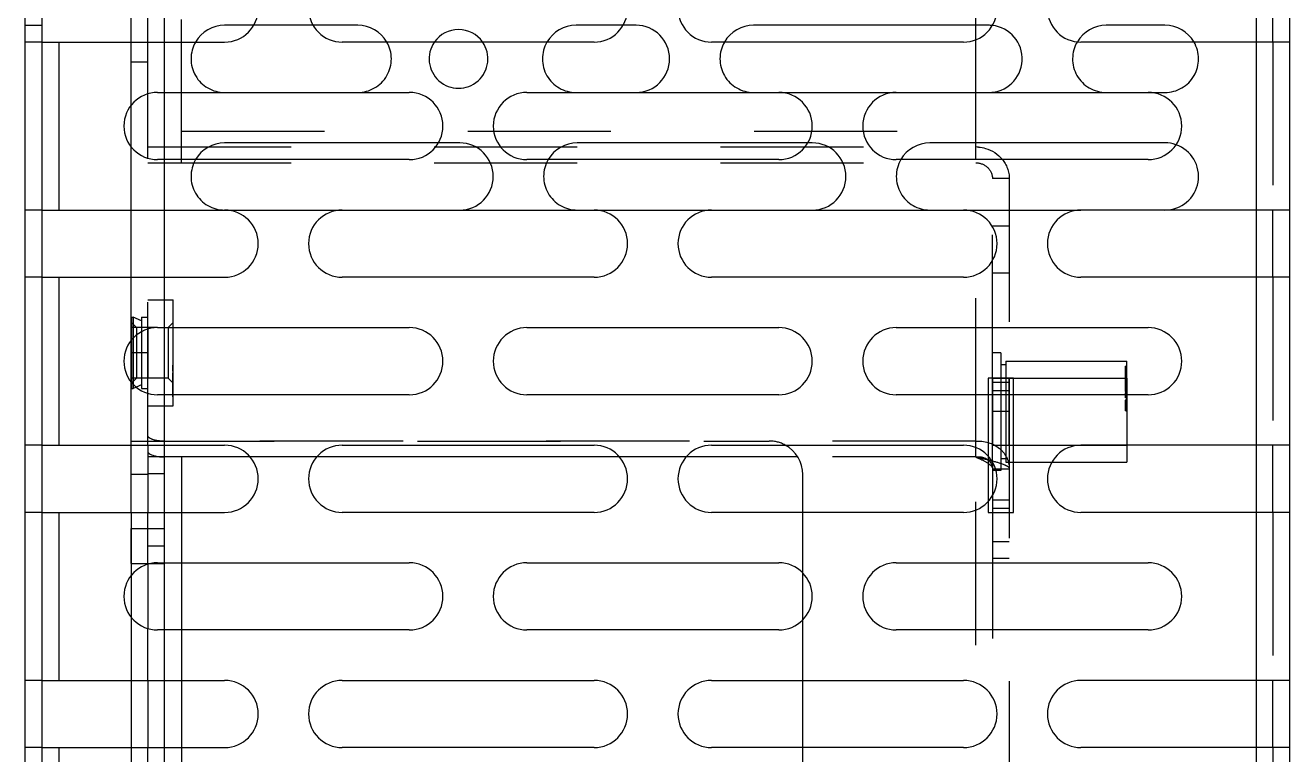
# Model space of a CAD drawing. Header units: millimetres. Extents: x 0 to 8948, y -1340 to 1100.
# Drawn here: x 5227.8 to 5303.1, y -823.8 to -780.3 of the extents above; entities that cross this region are included whole.
import ezdxf

# ---------------------------------------------------------------- set-up
doc = ezdxf.new("R2010")
doc.units = ezdxf.units.MM
doc.header["$LTSCALE"] = 85.25
doc.linetypes.add('HIDDEN', pattern=[0.2, 0.1, -0.1])
doc.layers.get('0').update_dxf_attribs({"linetype": 'CONTINUOUS'})
doc.layers.add('02___PRT_ALL_AXES', color=7, linetype='CONTINUOUS')
doc.layers.add('DEFAULT_2', color=8, linetype='HIDDEN')

msp = doc.modelspace()

# ---------------------------------------------------------------- linework, layer by layer
at = {"color": 3, "linetype": 'Continuous'}
for p, q in [((5228.834, -865.329), (5228.834, -627.329)), ((5303.134, -849.329), (5303.134, -646.329)), ((5228.834, -781.329), (5239.705, -781.329)), ((5229.834, -781.329), (5229.834, -791.329)), ((5261.705, -781.329), (5246.705, -781.329)), ((5283.705, -781.329), (5268.705, -781.329)), ((5303.134, -781.329), (5290.705, -781.329)), ((5301.134, -781.329), (5301.134, -791.329)), ((5235.705, -784.329), (5250.705, -784.329)), ((5257.705, -784.329), (5272.705, -784.329)), ((5279.705, -784.329), (5294.705, -784.329)), ((5250.705, -788.329), (5235.705, -788.329)), ((5272.705, -788.329), (5257.705, -788.329)), ((5294.705, -788.329), (5279.705, -788.329)), ((5228.834, -791.329), (5239.705, -791.329)), ((5246.705, -791.329), (5261.705, -791.329)), ((5268.705, -791.329), (5283.705, -791.329)), ((5303.134, -791.329), (5290.705, -791.329)), ((5228.834, -795.329), (5239.705, -795.329)), ((5229.834, -795.329), (5229.834, -805.329)), ((5261.705, -795.329), (5246.705, -795.329)), ((5283.705, -795.329), (5268.705, -795.329)), ((5303.134, -795.329), (5290.705, -795.329)), ((5301.134, -795.329), (5301.134, -805.329)), ((5235.705, -798.329), (5250.705, -798.329)), ((5257.705, -798.329), (5272.705, -798.329)), ((5279.705, -798.329), (5294.705, -798.329)), ((5286.434, -801.329), (5286.434, -802.329)), ((5250.705, -802.329), (5235.705, -802.329)), ((5272.705, -802.329), (5257.705, -802.329)), ((5294.705, -802.329), (5279.705, -802.329)), ((5228.834, -805.329), (5239.705, -805.329)), ((5235.134, -805.329), (5235.134, -809.329)), ((5246.705, -805.329), (5261.705, -805.329)), ((5268.705, -805.329), (5283.705, -805.329)), ((5303.134, -805.329), (5290.705, -805.329)), ((5228.834, -809.329), (5239.705, -809.329)), ((5229.834, -809.329), (5229.834, -819.329)), ((5261.705, -809.329), (5246.705, -809.329)), ((5283.705, -809.329), (5268.705, -809.329)), ((5303.134, -809.329), (5290.705, -809.329)), ((5301.134, -809.329), (5301.134, -819.329)), ((5235.134, -812.421), (5235.134, -816.238)), ((5235.705, -812.329), (5250.705, -812.329)), ((5257.705, -812.329), (5272.705, -812.329)), ((5279.705, -812.329), (5294.705, -812.329)), ((5250.705, -816.329), (5235.705, -816.329)), ((5272.705, -816.329), (5257.705, -816.329)), ((5294.705, -816.329), (5279.705, -816.329)), ((5228.834, -819.329), (5239.705, -819.329)), ((5235.134, -819.329), (5235.134, -823.329)), ((5246.705, -819.329), (5261.705, -819.329)), ((5268.705, -819.329), (5283.705, -819.329)), ((5303.134, -819.329), (5290.705, -819.329)), ((5228.834, -823.329), (5239.705, -823.329)), ((5229.834, -823.329), (5229.834, -833.329)), ((5261.705, -823.329), (5246.705, -823.329)), ((5283.705, -823.329), (5268.705, -823.329)), ((5303.134, -823.329), (5290.705, -823.329)), ((5301.134, -823.329), (5301.134, -833.329))]:
    msp.add_line(p, q, dxfattribs=at)
at = {"color": 7, "linetype": 'Continuous'}
for p, q in [((5227.834, -842.329), (5227.834, -742.329)), ((5234.134, -781.329), (5234.134, -777.329)), ((5236.134, -781.329), (5236.134, -777.329)), ((5301.134, -777.329), (5301.134, -781.329)), ((5302.134, -781.329), (5302.134, -777.329)), ((5241.428, -780.329), (5239.705, -780.329)), ((5247.634, -780.329), (5244.982, -780.329)), ((5263.428, -780.329), (5260.634, -780.329)), ((5285.205, -780.329), (5271.205, -780.329)), ((5284.434, -781.191), (5284.434, -780.329)), ((5295.705, -780.329), (5292.205, -780.329)), ((5236.134, -788.329), (5236.134, -784.329)), ((5234.134, -787.562), (5234.134, -785.097)), ((5252.428, -787.329), (5239.705, -787.329)), ((5274.428, -787.329), (5260.705, -787.329)), ((5295.705, -787.329), (5281.705, -787.329)), ((5284.434, -788.329), (5284.434, -787.329)), ((5234.134, -795.329), (5234.134, -791.329)), ((5236.134, -795.329), (5236.134, -791.329)), ((5301.134, -791.329), (5301.134, -795.329)), ((5302.134, -795.329), (5302.134, -791.329)), ((5236.134, -802.329), (5236.134, -798.329)), ((5234.134, -801.562), (5234.134, -799.097)), ((5286.684, -801.329), (5285.184, -801.329)), ((5285.184, -801.329), (5285.184, -802.329)), ((5285.434, -802.329), (5285.434, -801.329)), ((5285.434, -801.579), (5286.434, -801.579)), ((5286.684, -802.329), (5286.684, -801.329)), ((5285.434, -802.079), (5286.434, -802.079)), ((5234.134, -809.329), (5234.134, -805.329)), ((5301.134, -805.329), (5301.134, -809.329)), ((5302.134, -809.329), (5302.134, -805.329)), ((5241.215, -806.03), (5235.134, -806.03)), ((5236.134, -809.329), (5236.134, -806.03)), ((5237.134, -806.03), (5237.134, -809.329)), ((5263.215, -806.03), (5245.195, -806.03)), ((5273.83, -806.03), (5267.195, -806.03)), ((5285.184, -805.996), (5285.184, -808.663)), ((5285.434, -806.339), (5285.434, -808.32)), ((5235.134, -807.079), (5234.134, -807.079)), ((5236.134, -807.03), (5235.134, -807.03)), ((5274.134, -809.329), (5274.134, -807.079)), ((5236.134, -816.329), (5236.134, -812.329)), ((5237.134, -812.329), (5237.134, -816.329)), ((5234.134, -813.097), (5234.134, -815.562)), ((5274.134, -815.718), (5274.134, -812.941)), ((5234.134, -819.329), (5234.134, -823.329)), ((5236.134, -823.329), (5236.134, -819.329)), ((5237.134, -819.329), (5237.134, -823.329)), ((5274.134, -823.329), (5274.134, -819.329)), ((5301.134, -819.329), (5301.134, -823.329)), ((5302.134, -823.329), (5302.134, -819.329))]:
    msp.add_line(p, q, dxfattribs=at)
at = {"color": 3, "linetype": 'Continuous'}
for centre, radius, start, end in [((5239.705, -779.329), 2, 270, 90), ((5246.705, -779.329), 2, 90, 270), ((5261.705, -779.329), 2, 270, 90), ((5268.705, -779.329), 2, 90, 270), ((5283.705, -779.329), 2, 270, 90), ((5290.705, -779.329), 2, 90, 270), ((5235.705, -786.329), 2, 90, 270), ((5250.705, -786.329), 2, 270, 90), ((5257.705, -786.329), 2, 90, 270), ((5272.705, -786.329), 2, 270, 90), ((5279.705, -786.329), 2, 90, 270), ((5294.705, -786.329), 2, 270, 90), ((5284.434, -789.678), 2.104, 85.29943, 89.98982), ((5239.705, -793.329), 2, 270, 90), ((5246.705, -793.329), 2, 90, 270), ((5261.705, -793.329), 2, 270, 90), ((5268.705, -793.329), 2, 90, 270), ((5283.705, -793.329), 2, 270, 90), ((5290.705, -793.329), 2, 90, 270), ((5235.705, -800.329), 2, 90, 270), ((5250.705, -800.329), 2, 270, 90), ((5257.705, -800.329), 2, 90, 270), ((5272.705, -800.329), 2, 270, 90), ((5279.705, -800.329), 2, 90, 270), ((5294.705, -800.329), 2, 270, 90), ((5239.705, -807.329), 2, 270, 90), ((5246.705, -807.329), 2, 90, 270), ((5261.705, -807.329), 2, 270, 90), ((5268.705, -807.329), 2, 90, 270), ((5283.705, -807.329), 2, 270, 90), ((5290.705, -807.329), 2, 90, 270), ((5235.705, -814.329), 2, 90, 270), ((5250.705, -814.329), 2, 270, 90), ((5257.705, -814.329), 2, 90, 270), ((5272.705, -814.329), 2, 270, 90), ((5279.705, -814.329), 2, 90, 270), ((5294.705, -814.329), 2, 270, 90), ((5239.705, -821.329), 2, 270, 90), ((5246.705, -821.329), 2, 90, 270), ((5261.705, -821.329), 2, 270, 90), ((5268.705, -821.329), 2, 90, 270), ((5283.705, -821.329), 2, 270, 90), ((5290.705, -821.329), 2, 90, 270)]:
    msp.add_arc(centre, radius, start, end, dxfattribs=at)
at = {"color": 7, "linetype": 'Continuous'}
for centre, start, end in [((5239.705, -782.329), 90, 149.87175), ((5247.634, -782.329), 30.13961, 90), ((5260.634, -782.329), 90, 150), ((5271.205, -782.329), 90, 149.87175), ((5285.205, -782.329), 83.89912, 90), ((5292.205, -782.329), 90, 149.2104), ((5295.705, -782.329), 30.12825, 90), ((5239.705, -789.329), 90, 149.87175), ((5260.705, -789.329), 90, 149.87175), ((5281.705, -789.329), 90, 149.87175), ((5295.705, -789.329), 70.92194, 90), ((5272.134, -807.079), 0, 61.54835)]:
    msp.add_arc(centre, 2, start, end, dxfattribs=at)
at = {"color": 3, "linetype": 'Continuous'}
msp.add_open_spline([(5284.606, -787.581), (5284.744, -787.593), (5285.275, -787.686), (5285.768, -788), (5286.021, -788.31)], degree=3, knots=[0, 0, 0, 0, 0.25609, 1, 1, 1, 1], dxfattribs=at)
at = {"color": 7, "linetype": 'Continuous'}
for points, knots in [([(5235.134, -805.688), (5235.134, -805.711), (5235.181, -805.841), (5235.325, -805.894), (5235.427, -805.93)], [0, 0, 0, 0, 0.175824, 1, 1, 1, 1]), ([(5235.427, -805.93), (5235.451, -805.938), (5235.558, -805.97), (5235.667, -805.992), (5235.752, -806.004)], [0, 0, 0, 0, 0.228432, 1, 1, 1, 1]), ([(5285.194, -806.226), (5285.231, -806.259), (5285.363, -806.395), (5285.434, -806.59), (5285.434, -806.73)], [0, 0, 0, 0, 0.262941, 1, 1, 1, 1]), ([(5285.194, -806.414), (5285.229, -806.438), (5285.335, -806.516), (5285.434, -806.639), (5285.434, -806.73)], [0, 0, 0, 0, 0.321003, 1, 1, 1, 1])]:
    msp.add_open_spline(points, degree=3, knots=knots, dxfattribs=at)
at = {"layer": '02___PRT_ALL_AXES', "color": 8, "linetype": 'HIDDEN'}
for p, q in [((5227.834, -780.329), (5228.834, -780.329)), ((5235.134, -798.329), (5234.134, -798.329)), ((5234.134, -798.33), (5234.134, -801.329)), ((5235.134, -798.33), (5235.134, -801.329)), ((5235.134, -799.829), (5234.134, -799.829)), ((5286.234, -800.329), (5293.434, -800.329)), ((5235.134, -801.329), (5234.134, -801.329)), ((5285.434, -801.329), (5293.434, -801.329)), ((5285.434, -801.329), (5285.434, -805.329)), ((5286.434, -805.329), (5286.434, -801.329)), ((5293.434, -801.329), (5293.434, -806.329)), ((5286.434, -803.329), (5285.434, -803.329)), ((5285.434, -805.329), (5293.434, -805.329)), ((5286.234, -806.329), (5293.434, -806.329)), ((5234.134, -810.279), (5236.134, -810.279)), ((5234.134, -812.379), (5234.134, -810.279)), ((5235.134, -812.379), (5235.134, -810.279)), ((5236.134, -812.378), (5236.134, -810.28)), ((5235.134, -811.329), (5236.134, -811.329)), ((5234.134, -812.379), (5236.134, -812.379))]:
    msp.add_line(p, q, dxfattribs=at)
at = {"layer": '02___PRT_ALL_AXES', "color": 7, "linetype": 'Continuous'}
msp.add_arc((5253.634, -782.329), 1.75, 35.0646, 144.9354, dxfattribs=at)
at = {"layer": '02___PRT_ALL_AXES', "color": 8, "linetype": 'HIDDEN'}
msp.add_arc((5253.634, -782.329), 1.75, 144.9354, 35.0646, dxfattribs=at)
at = {"layer": 'DEFAULT_2', "color": 8, "linetype": 'HIDDEN'}
for p, q in [((5235.134, -805.329), (5235.134, -645.329)), ((5284.434, -780.329), (5284.434, -774.329)), ((5237.134, -788.514), (5237.134, -778.635)), ((5244.982, -780.329), (5241.428, -780.329)), ((5264.205, -780.329), (5263.428, -780.329)), ((5228.834, -781.329), (5227.834, -781.329)), ((5234.134, -785.097), (5234.134, -781.329)), ((5236.134, -784.329), (5236.134, -781.329)), ((5284.434, -787.329), (5284.434, -781.191)), ((5302.134, -781.329), (5302.134, -791.329)), ((5235.134, -782.529), (5234.134, -782.529)), ((5272.705, -784.329), (5279.705, -784.329)), ((5294.705, -784.329), (5295.705, -784.329)), ((5237.134, -786.635), (5284.434, -786.635)), ((5234.134, -791.329), (5234.134, -787.562)), ((5235.134, -787.574), (5284.434, -787.574)), ((5253.705, -787.329), (5252.428, -787.329)), ((5274.705, -787.329), (5274.428, -787.329)), ((5236.134, -791.329), (5236.134, -788.329)), ((5284.434, -805.09), (5284.434, -788.329)), ((5235.134, -788.514), (5284.434, -788.514)), ((5286.434, -789.454), (5285.434, -789.454)), ((5285.434, -801.329), (5285.434, -789.454)), ((5286.434, -789.454), (5286.434, -801.329)), ((5228.834, -791.329), (5227.834, -791.329)), ((5239.705, -791.329), (5246.705, -791.329)), ((5261.705, -791.329), (5268.705, -791.329)), ((5283.705, -791.329), (5290.705, -791.329)), ((5286.434, -792.295), (5285.434, -792.295)), ((5286.434, -795.077), (5285.434, -795.077)), ((5228.834, -795.329), (5227.834, -795.329)), ((5234.134, -799.097), (5234.134, -795.329)), ((5236.134, -798.329), (5236.134, -795.329)), ((5302.134, -795.329), (5302.134, -805.329)), ((5235.134, -796.679), (5236.634, -796.679)), ((5236.634, -802.979), (5236.634, -796.679)), ((5234.164, -797.704), (5234.264, -797.704)), ((5234.164, -797.704), (5234.164, -801.954)), ((5234.464, -798.329), (5234.164, -798.029)), ((5234.754, -797.93), (5234.264, -797.704)), ((5234.264, -797.704), (5234.264, -801.954)), ((5234.754, -797.704), (5235.134, -797.704)), ((5234.754, -797.704), (5234.754, -801.954)), ((5236.334, -798.329), (5236.634, -798.029)), ((5235.705, -798.329), (5234.464, -798.329)), ((5234.464, -798.329), (5234.464, -801.329)), ((5236.334, -798.329), (5236.334, -801.329)), ((5285.934, -799.829), (5285.434, -799.829)), ((5285.934, -799.829), (5285.934, -806.829)), ((5286.234, -800.33), (5286.234, -806.329)), ((5293.434, -803.329), (5293.434, -800.329)), ((5236.614, -800.565), (5236.634, -800.565)), ((5236.614, -800.916), (5236.614, -800.565)), ((5236.634, -800.593), (5236.614, -800.593)), ((5236.614, -800.649), (5236.634, -800.649)), ((5236.614, -800.714), (5236.634, -800.714)), ((5236.614, -800.72), (5236.634, -800.72)), ((5236.634, -800.75), (5236.614, -800.75)), ((5236.614, -800.766), (5236.634, -800.766)), ((5236.614, -800.769), (5236.634, -800.769)), ((5236.614, -800.776), (5236.634, -800.776)), ((5236.614, -800.781), (5236.634, -800.781)), ((5236.614, -800.817), (5236.634, -800.817)), ((5236.634, -800.821), (5236.614, -800.821)), ((5236.614, -800.864), (5236.634, -800.864)), ((5236.614, -800.911), (5236.634, -800.911)), ((5236.634, -800.916), (5236.614, -800.916)), ((5236.614, -801.028), (5236.634, -801.028)), ((5236.614, -802.458), (5236.614, -801.028)), ((5236.614, -801.048), (5236.634, -801.048)), ((5236.634, -801.15), (5236.614, -801.15)), ((5236.614, -801.151), (5236.634, -801.151)), ((5236.614, -801.168), (5236.634, -801.168)), ((5285.934, -800.529), (5286.234, -800.529)), ((5293.334, -800.621), (5293.434, -800.621)), ((5293.334, -800.621), (5293.334, -802.128)), ((5293.434, -800.744), (5293.334, -800.744)), ((5293.334, -800.819), (5293.434, -800.819)), ((5293.434, -800.874), (5293.334, -800.874)), ((5293.434, -800.903), (5293.334, -800.903)), ((5293.434, -800.938), (5293.334, -800.938)), ((5293.434, -800.952), (5293.334, -800.952)), ((5293.434, -801.008), (5293.334, -801.008)), ((5293.434, -801.031), (5293.334, -801.031)), ((5293.434, -801.069), (5293.334, -801.069)), ((5293.434, -801.107), (5293.334, -801.107)), ((5293.434, -801.135), (5293.334, -801.135)), ((5293.434, -801.188), (5293.334, -801.188)), ((5234.134, -805.329), (5234.134, -801.562)), ((5234.464, -801.329), (5234.164, -801.629)), ((5234.754, -801.729), (5234.264, -801.954)), ((5236.334, -801.329), (5234.464, -801.329)), ((5236.334, -801.329), (5236.634, -801.629)), ((5236.614, -801.194), (5236.634, -801.194)), ((5236.614, -801.21), (5236.634, -801.21)), ((5236.614, -801.211), (5236.634, -801.211)), ((5236.634, -801.211), (5236.614, -801.211)), ((5236.614, -801.231), (5236.634, -801.231)), ((5236.614, -801.232), (5236.634, -801.232)), ((5236.614, -801.242), (5236.634, -801.242)), ((5236.614, -801.281), (5236.634, -801.281)), ((5236.614, -801.285), (5236.634, -801.285)), ((5236.614, -801.308), (5236.634, -801.308)), ((5236.614, -801.326), (5236.634, -801.326)), ((5236.614, -801.333), (5236.634, -801.333)), ((5236.634, -801.345), (5236.614, -801.345)), ((5236.614, -801.346), (5236.634, -801.346)), ((5236.614, -801.374), (5236.634, -801.374)), ((5236.614, -801.388), (5236.634, -801.388)), ((5236.614, -801.39), (5236.634, -801.39)), ((5236.614, -801.394), (5236.634, -801.394)), ((5236.634, -801.397), (5236.614, -801.397)), ((5236.614, -801.41), (5236.634, -801.41)), ((5236.614, -801.441), (5236.634, -801.441)), ((5236.614, -801.442), (5236.634, -801.442)), ((5236.634, -801.446), (5236.614, -801.446)), ((5236.614, -801.449), (5236.634, -801.449)), ((5236.614, -801.472), (5236.634, -801.472)), ((5236.614, -801.482), (5236.634, -801.482)), ((5236.614, -801.486), (5236.634, -801.486)), ((5236.614, -801.498), (5236.634, -801.498)), ((5236.634, -801.519), (5236.614, -801.519)), ((5236.614, -801.55), (5236.634, -801.55)), ((5236.614, -801.603), (5236.634, -801.603)), ((5236.614, -801.632), (5236.634, -801.632)), ((5236.614, -801.641), (5236.634, -801.641)), ((5236.614, -801.657), (5236.634, -801.657)), ((5236.614, -801.676), (5236.634, -801.676)), ((5236.634, -801.685), (5236.614, -801.685)), ((5236.634, -801.693), (5236.614, -801.693)), ((5236.614, -801.693), (5236.634, -801.693)), ((5236.614, -801.7), (5236.634, -801.7)), ((5236.614, -801.73), (5236.634, -801.73)), ((5236.614, -801.747), (5236.634, -801.747)), ((5236.614, -801.751), (5236.634, -801.751)), ((5236.614, -801.773), (5236.634, -801.773)), ((5236.614, -801.785), (5236.634, -801.785)), ((5236.634, -801.863), (5236.614, -801.863)), ((5236.614, -801.865), (5236.634, -801.865)), ((5236.614, -801.872), (5236.634, -801.872)), ((5236.614, -801.876), (5236.634, -801.876)), ((5236.614, -801.888), (5236.634, -801.888)), ((5236.634, -801.89), (5236.614, -801.89)), ((5236.614, -801.891), (5236.634, -801.891)), ((5236.634, -801.902), (5236.614, -801.902)), ((5236.614, -801.903), (5236.634, -801.903)), ((5236.614, -801.905), (5236.634, -801.905)), ((5236.634, -801.914), (5236.614, -801.914)), ((5236.614, -801.92), (5236.634, -801.92)), ((5236.614, -801.928), (5236.634, -801.928)), ((5293.434, -801.251), (5293.334, -801.251)), ((5293.434, -801.285), (5293.334, -801.285)), ((5293.434, -801.352), (5293.334, -801.352)), ((5293.434, -801.39), (5293.334, -801.39)), ((5293.434, -801.401), (5293.334, -801.401)), ((5293.434, -801.405), (5293.334, -801.405)), ((5293.434, -801.409), (5293.334, -801.409)), ((5293.434, -801.427), (5293.334, -801.427)), ((5293.434, -801.43), (5293.334, -801.43)), ((5293.434, -801.452), (5293.334, -801.452)), ((5293.434, -801.468), (5293.334, -801.468)), ((5293.434, -801.496), (5293.334, -801.496)), ((5293.434, -801.509), (5293.334, -801.509)), ((5293.434, -801.525), (5293.334, -801.525)), ((5293.434, -801.531), (5293.334, -801.531)), ((5293.434, -801.544), (5293.334, -801.544)), ((5293.334, -801.564), (5293.434, -801.564)), ((5293.334, -801.646), (5293.434, -801.646)), ((5293.434, -801.708), (5293.334, -801.708)), ((5293.434, -801.77), (5293.334, -801.77)), ((5293.434, -801.787), (5293.334, -801.787)), ((5293.434, -801.849), (5293.334, -801.849)), ((5293.434, -801.92), (5293.334, -801.92)), ((5234.164, -801.954), (5234.264, -801.954)), ((5234.754, -801.954), (5235.134, -801.954)), ((5236.134, -805.079), (5236.134, -802.329)), ((5236.614, -801.947), (5236.634, -801.947)), ((5236.614, -801.953), (5236.634, -801.953)), ((5236.614, -801.967), (5236.634, -801.967)), ((5236.614, -801.972), (5236.634, -801.972)), ((5236.614, -801.994), (5236.634, -801.994)), ((5236.614, -801.995), (5236.634, -801.995)), ((5236.614, -801.997), (5236.634, -801.997)), ((5236.614, -802.01), (5236.634, -802.01)), ((5236.634, -802.022), (5236.614, -802.022)), ((5236.614, -802.031), (5236.634, -802.031)), ((5236.614, -802.049), (5236.634, -802.049)), ((5236.614, -802.087), (5236.634, -802.087)), ((5236.614, -802.106), (5236.634, -802.106)), ((5236.614, -802.119), (5236.634, -802.119)), ((5236.614, -802.127), (5236.634, -802.127)), ((5236.614, -802.138), (5236.634, -802.138)), ((5236.614, -802.149), (5236.634, -802.149)), ((5236.614, -802.151), (5236.634, -802.151)), ((5236.634, -802.162), (5236.614, -802.162)), ((5236.614, -802.164), (5236.634, -802.164)), ((5236.614, -802.171), (5236.634, -802.171)), ((5236.634, -802.173), (5236.614, -802.173)), ((5236.614, -802.176), (5236.634, -802.176)), ((5236.614, -802.189), (5236.634, -802.189)), ((5236.614, -802.192), (5236.634, -802.192)), ((5236.614, -802.193), (5236.634, -802.193)), ((5236.614, -802.209), (5236.634, -802.209)), ((5236.614, -802.226), (5236.634, -802.226)), ((5236.614, -802.227), (5236.634, -802.227)), ((5236.614, -802.245), (5236.634, -802.245)), ((5236.614, -802.26), (5236.634, -802.26)), ((5236.614, -802.266), (5236.634, -802.266)), ((5236.634, -802.272), (5236.614, -802.272)), ((5236.614, -802.294), (5236.634, -802.294)), ((5236.614, -802.295), (5236.634, -802.295)), ((5236.614, -802.309), (5236.634, -802.309)), ((5236.614, -802.389), (5236.634, -802.389)), ((5236.614, -802.394), (5236.634, -802.394)), ((5236.614, -802.398), (5236.634, -802.398)), ((5236.614, -802.43), (5236.634, -802.43)), ((5236.634, -802.431), (5236.614, -802.431)), ((5236.614, -802.456), (5236.634, -802.456)), ((5236.614, -802.458), (5236.634, -802.458)), ((5285.184, -802.329), (5285.184, -805.996)), ((5285.434, -806.339), (5285.434, -802.329)), ((5286.434, -802.329), (5286.434, -850.329)), ((5286.684, -809.329), (5286.684, -802.329)), ((5293.434, -801.966), (5293.334, -801.966)), ((5293.434, -801.982), (5293.334, -801.982)), ((5293.434, -802.048), (5293.334, -802.048)), ((5293.434, -802.128), (5293.334, -802.128)), ((5293.434, -802.21), (5293.334, -802.21)), ((5293.334, -802.21), (5293.334, -802.502)), ((5293.434, -802.219), (5293.334, -802.219)), ((5293.434, -802.284), (5293.334, -802.284)), ((5293.434, -802.285), (5293.334, -802.285)), ((5293.434, -802.307), (5293.334, -802.307)), ((5293.434, -802.315), (5293.334, -802.315)), ((5293.434, -802.328), (5293.334, -802.328)), ((5293.434, -802.341), (5293.334, -802.341)), ((5293.434, -802.353), (5293.334, -802.353)), ((5293.434, -802.359), (5293.334, -802.359)), ((5293.434, -802.372), (5293.334, -802.372)), ((5293.434, -802.384), (5293.334, -802.384)), ((5293.434, -802.397), (5293.334, -802.397)), ((5293.434, -802.405), (5293.334, -802.405)), ((5293.434, -802.427), (5293.334, -802.427)), ((5293.434, -802.428), (5293.334, -802.428)), ((5293.434, -802.493), (5293.334, -802.493)), ((5293.434, -802.502), (5293.334, -802.502)), ((5293.434, -802.652), (5293.334, -802.652)), ((5293.334, -802.652), (5293.334, -803.283)), ((5293.434, -802.659), (5293.334, -802.659)), ((5293.434, -802.674), (5293.334, -802.674)), ((5235.134, -802.979), (5236.634, -802.979)), ((5285.934, -803.329), (5285.434, -803.329)), ((5293.434, -802.704), (5293.334, -802.704)), ((5293.434, -802.715), (5293.334, -802.715)), ((5293.434, -802.716), (5293.334, -802.716)), ((5293.434, -802.722), (5293.334, -802.722)), ((5293.434, -802.735), (5293.334, -802.735)), ((5293.434, -802.739), (5293.334, -802.739)), ((5293.434, -802.742), (5293.334, -802.742)), ((5293.434, -802.767), (5293.334, -802.767)), ((5293.434, -802.775), (5293.334, -802.775)), ((5293.434, -802.777), (5293.334, -802.777)), ((5293.434, -802.781), (5293.334, -802.781)), ((5293.434, -802.792), (5293.334, -802.792)), ((5293.434, -802.8), (5293.334, -802.8)), ((5293.434, -802.8), (5293.334, -802.8)), ((5293.434, -802.804), (5293.334, -802.804)), ((5293.434, -802.812), (5293.334, -802.812)), ((5293.434, -802.823), (5293.334, -802.823)), ((5293.434, -802.826), (5293.334, -802.826)), ((5293.434, -802.836), (5293.334, -802.836)), ((5293.434, -802.844), (5293.334, -802.844)), ((5293.334, -802.87), (5293.434, -802.87)), ((5293.434, -802.871), (5293.334, -802.871)), ((5293.434, -802.885), (5293.334, -802.885)), ((5293.434, -802.9), (5293.334, -802.9)), ((5293.434, -802.913), (5293.334, -802.913)), ((5293.434, -802.917), (5293.334, -802.917)), ((5293.434, -802.94), (5293.334, -802.94)), ((5293.434, -802.949), (5293.334, -802.949)), ((5293.434, -802.966), (5293.334, -802.966)), ((5293.334, -802.973), (5293.434, -802.973)), ((5293.434, -802.986), (5293.334, -802.986)), ((5293.434, -802.997), (5293.334, -802.997)), ((5293.434, -803.006), (5293.334, -803.006)), ((5293.434, -803.015), (5293.334, -803.015)), ((5293.434, -803.035), (5293.334, -803.035)), ((5293.434, -803.052), (5293.334, -803.052)), ((5293.434, -803.056), (5293.334, -803.056)), ((5293.434, -803.063), (5293.334, -803.063)), ((5293.434, -803.069), (5293.334, -803.069)), ((5293.434, -803.083), (5293.334, -803.083)), ((5293.434, -803.105), (5293.334, -803.105)), ((5293.434, -803.116), (5293.334, -803.116)), ((5293.434, -803.131), (5293.334, -803.131)), ((5293.434, -803.142), (5293.334, -803.142)), ((5293.434, -803.144), (5293.334, -803.144)), ((5293.434, -803.146), (5293.334, -803.146)), ((5293.434, -803.156), (5293.334, -803.156)), ((5293.434, -803.164), (5293.334, -803.164)), ((5293.434, -803.171), (5293.334, -803.171)), ((5293.434, -803.173), (5293.334, -803.173)), ((5293.434, -803.175), (5293.334, -803.175)), ((5293.434, -803.178), (5293.334, -803.178)), ((5293.434, -803.196), (5293.334, -803.196)), ((5293.434, -803.201), (5293.334, -803.201)), ((5293.434, -803.202), (5293.334, -803.202)), ((5293.434, -803.219), (5293.334, -803.219)), ((5293.434, -803.232), (5293.334, -803.232)), ((5293.434, -803.234), (5293.334, -803.234)), ((5293.434, -803.247), (5293.334, -803.247)), ((5293.434, -803.254), (5293.334, -803.254)), ((5293.434, -803.262), (5293.334, -803.262)), ((5293.434, -803.276), (5293.334, -803.276)), ((5293.434, -803.283), (5293.334, -803.283)), ((5228.834, -805.329), (5227.834, -805.329)), ((5234.134, -805.079), (5272.134, -805.079)), ((5284.434, -805.09), (5236.134, -805.09)), ((5236.134, -806.03), (5236.134, -805.09)), ((5284.434, -806.03), (5284.434, -805.09)), ((5245.195, -806.03), (5241.215, -806.03)), ((5267.195, -806.03), (5263.215, -806.03)), ((5284.434, -806.03), (5273.83, -806.03)), ((5284.434, -851.329), (5284.434, -806.03)), ((5285.934, -806.129), (5286.234, -806.129)), ((5285.434, -806.73), (5286.434, -806.73)), ((5285.934, -806.829), (5285.434, -806.829)), ((5285.184, -808.663), (5285.184, -809.329)), ((5285.434, -808.32), (5285.434, -834.339)), ((5285.434, -808.579), (5286.434, -808.579)), ((5228.834, -809.329), (5227.834, -809.329)), ((5234.134, -809.329), (5234.134, -813.097)), ((5235.134, -812.421), (5235.134, -809.329)), ((5236.134, -812.329), (5236.134, -809.329)), ((5237.134, -809.329), (5237.134, -812.329)), ((5274.134, -812.941), (5274.134, -809.329)), ((5285.184, -809.329), (5286.684, -809.329)), ((5285.434, -809.079), (5286.434, -809.079)), ((5302.134, -809.329), (5302.134, -819.329)), ((5286.434, -811.079), (5285.434, -811.079)), ((5286.434, -812.079), (5285.434, -812.079)), ((5234.134, -815.562), (5234.134, -819.329)), ((5235.134, -819.329), (5235.134, -816.238)), ((5274.134, -819.329), (5274.134, -815.718)), ((5236.134, -819.329), (5236.134, -816.329)), ((5237.134, -816.329), (5237.134, -819.329)), ((5228.834, -819.329), (5227.834, -819.329)), ((5228.834, -823.329), (5227.834, -823.329)), ((5234.134, -823.329), (5234.134, -827.097)), ((5235.134, -826.421), (5235.134, -823.329)), ((5236.134, -826.329), (5236.134, -823.329)), ((5237.134, -823.329), (5237.134, -826.329)), ((5274.134, -826.941), (5274.134, -823.329)), ((5302.134, -823.329), (5302.134, -833.329))]:
    msp.add_line(p, q, dxfattribs=at)
for centre, radius, start, end in [((5264.205, -782.329), 2, 270, 90), ((5285.205, -782.329), 2, 270, 83.89912), ((5239.705, -782.329), 2, 149.87175, 270), ((5247.634, -782.329), 2, 270, 30.13961), ((5260.634, -782.329), 2, 150, 270), ((5271.205, -782.329), 2, 149.87175, 270), ((5292.205, -782.329), 2, 149.2104, 270), ((5295.705, -782.329), 2, 270, 30.12825), ((5253.705, -789.329), 2, 270, 90), ((5274.705, -789.329), 2, 270, 90), ((5295.705, -789.329), 2, 270, 70.92194), ((5239.705, -789.329), 2, 149.87175, 270), ((5260.705, -789.329), 2, 149.87175, 270), ((5281.705, -789.329), 2, 149.87175, 270), ((5272.134, -807.079), 2, 61.54835, 90), ((5281.28, -822.47), 16.731, 75.75626, 76.50002)]:
    msp.add_arc(centre, radius, start, end, dxfattribs=at)
for points in [[(5286.021, -788.31), (5286.278, -788.624), (5286.434, -789.048), (5286.434, -789.454)], [(5235.752, -806.004), (5235.878, -806.022), (5236.007, -806.03), (5236.134, -806.03)], [(5284.434, -806.03), (5284.685, -806.086), (5284.936, -806.141), (5285.186, -806.201)]]:
    msp.add_open_spline(points, degree=3, dxfattribs=at)
for points, knots in [([(5284.434, -788.514), (5284.687, -788.514), (5285.206, -788.7), (5285.434, -789.212), (5285.434, -789.454)], [0, 0, 0, 0, 0.510987, 1, 1, 1, 1]), ([(5236.134, -805.09), (5235.896, -805.09), (5235.578, -805.072), (5235.134, -804.875), (5235.134, -804.748)], [0, 0, 0, 0, 0.652802, 1, 1, 1, 1]), ([(5284.434, -805.09), (5284.926, -805.053), (5285.717, -805.275), (5286.325, -806.039), (5286.434, -806.504), (5286.434, -806.73)], [0, 0, 0, 0, 0.517766, 0.763002, 1, 1, 1, 1]), ([(5284.434, -806.03), (5284.505, -806.019), (5284.771, -806.003), (5285.047, -806.099), (5285.194, -806.226)], [0, 0, 0, 0, 0.268456, 1, 1, 1, 1]), ([(5284.434, -806.03), (5284.506, -806.062), (5284.764, -806.178), (5285.024, -806.298), (5285.194, -806.414)], [0, 0, 0, 0, 0.275424, 1, 1, 1, 1]), ([(5285.396, -806.253), (5285.653, -806.319), (5285.992, -806.413), (5286.341, -806.574), (5286.434, -806.684), (5286.434, -806.73)], [0, 0, 0, 0, 0.677673, 0.88182, 1, 1, 1, 1])]:
    msp.add_open_spline(points, degree=3, knots=knots, dxfattribs=at)

doc.saveas('drawing.dxf')
